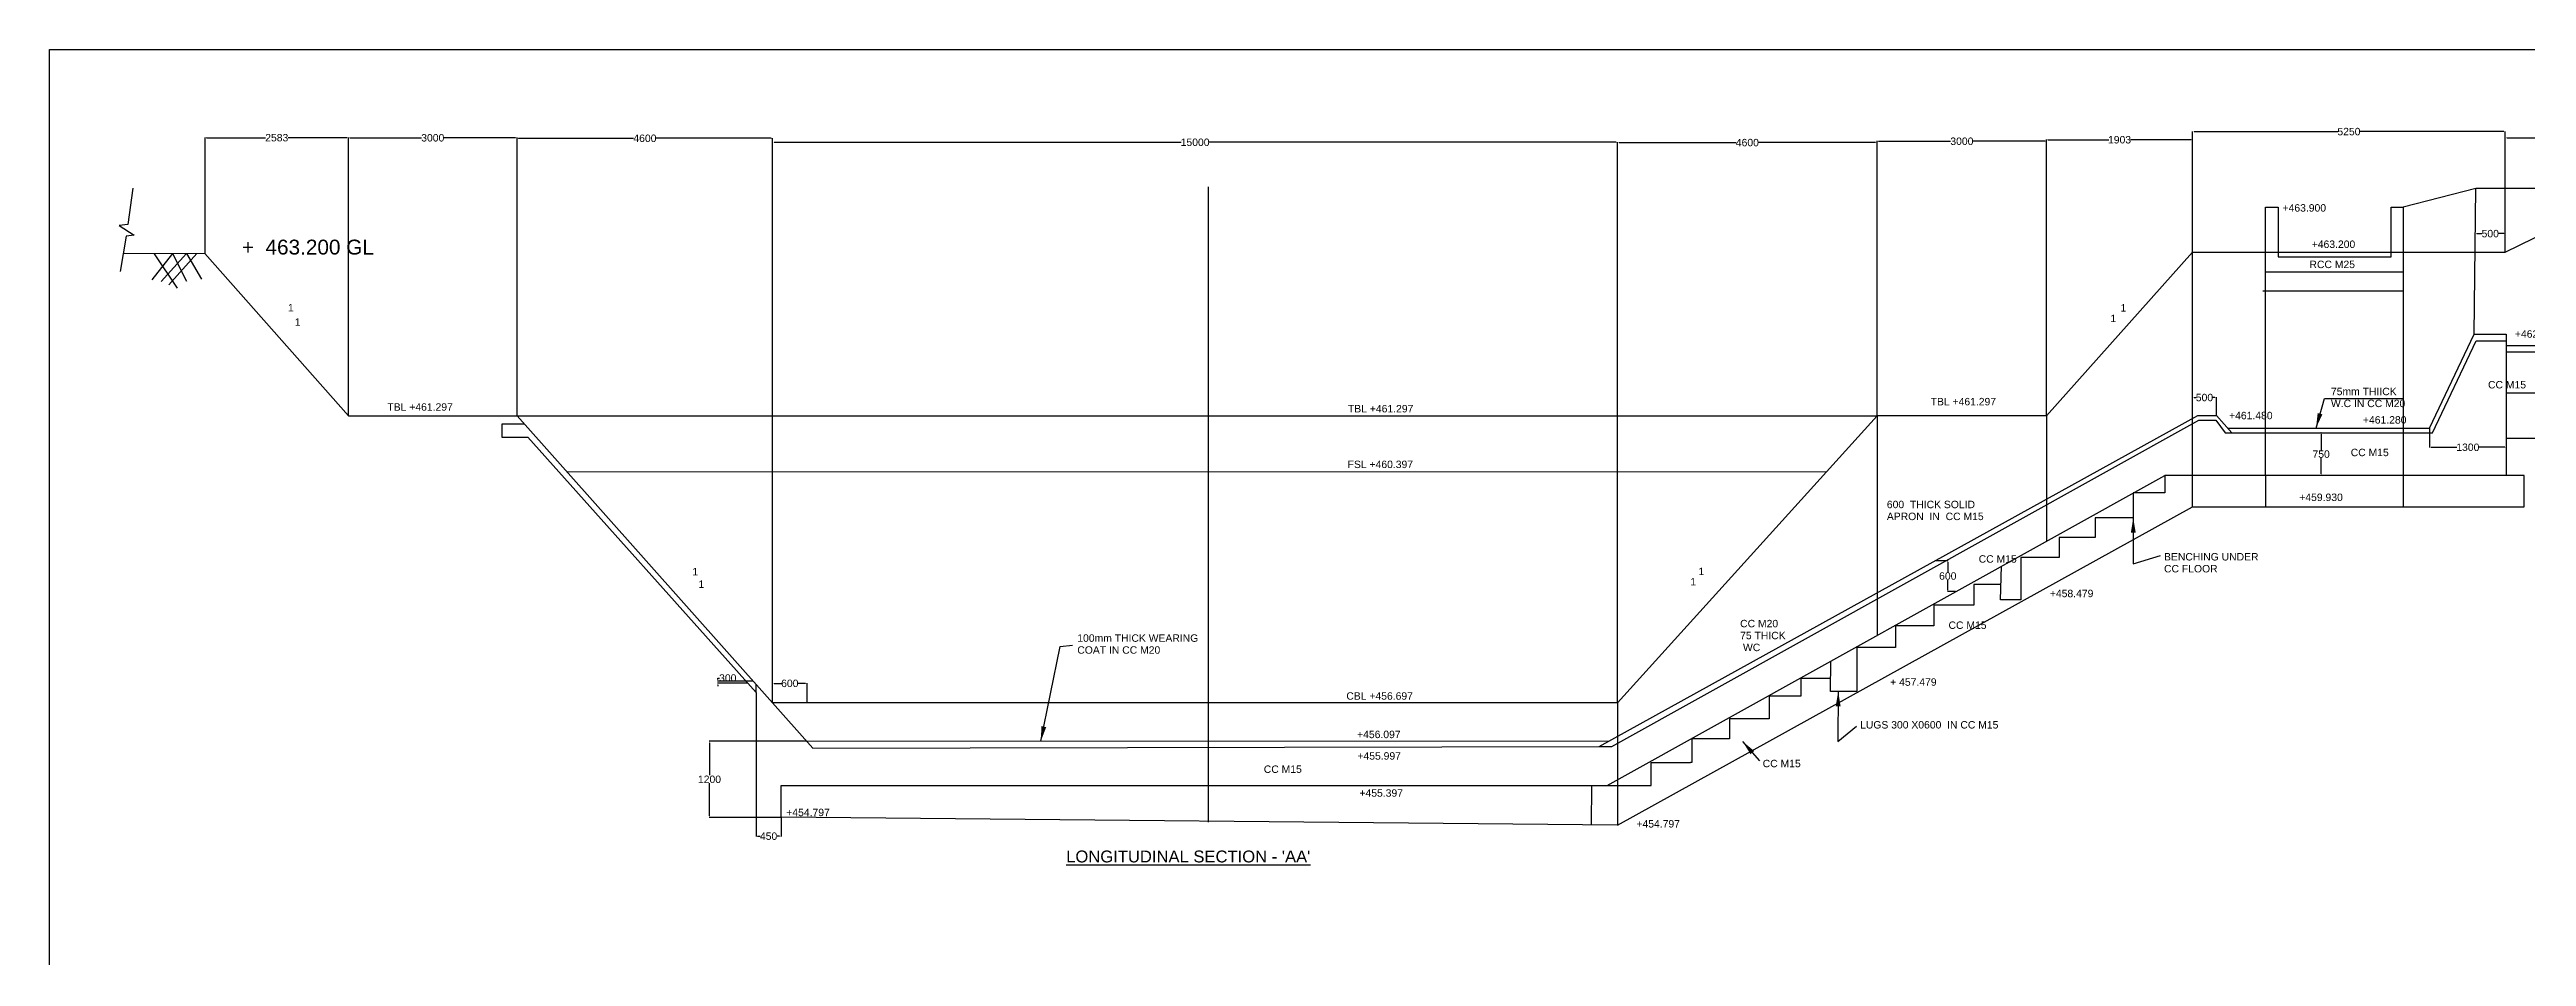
# Model space of a CAD drawing. Header units: inches. Extents: x 1508 to 4265, y 356 to 2032.
# Drawn here: x 1508 to 3176, y 1421 to 2032 of the extents above; entities that cross this region are included whole.
import ezdxf

# ---------------------------------------------------------------- set-up
doc = ezdxf.new("R2010")
doc.units = ezdxf.units.IN
doc.header["$MEASUREMENT"] = 0
doc.layers.add('DIMENSIONS', color=7, linetype='Continuous')
doc.layers.add('TEXT', color=1, linetype='Continuous')
doc.styles.get("Standard").update_dxf_attribs({"font": 'arial.ttf', "height": 5})
doc.dimstyles.get("Standard").update_dxf_attribs({"dimtxt": 0.18, "dimasz": 1, "dimexe": 0.18, "dimexo": 0.0625, "dimgap": 0.09, "dimtad": 0, "dimtih": 1, "dimtoh": 1, "dimdec": 4, "dimzin": 0, "dimdsep": 46, "dimtxsty": 'Standard', "dimcen": 0.09, "dimadec": 0, "dimazin": 0, "dimtfac": 1, "dimtdec": 4, "dimtofl": 0, "dimtmove": 0, "dimatfit": 3, "dimfxl": 1, "dimtolj": 1, "dimtzin": 0, "dimarcsym": 0})

# ---------------------------------------------------------------- blocks, each defined once
blk = doc.blocks.new('*D1')
at = {"layer": 'Defpoints', "color": 0, "transparency": 16777216}
for p in [(1709.2, 1972.4), (1612.6, 1894.4), (1709.2, 1785)]:
    blk.add_point(p, dxfattribs=at)
at = {"layer": 'DIMENSIONS', "color": 0, "lineweight": -2, "transparency": 16777216}
for p, q in [((1612.6, 1894.5), (1612.6, 1972.6)), ((1613.6, 1972.4), (1653.3, 1972.4)), ((1708.2, 1972.4), (1668.5, 1972.4)), ((1709.2, 1785.1), (1709.2, 1972.6))]:
    blk.add_line(p, q, dxfattribs=at)
at = {"layer": 'DIMENSIONS', "color": 0, "transparency": 16777216}
for points in [[(1613.6, 1972.6), (1613.6, 1972.2), (1612.6, 1972.4)], [(1708.2, 1972.6), (1708.2, 1972.2), (1709.2, 1972.4)]]:
    blk.add_solid(points, dxfattribs=at)
at = {"layer": 'DIMENSIONS', "color": 0, "transparency": 16777216, "insert": (1660.9, 1972.4), "char_height": 5, "attachment_point": 5}
blk.add_mtext('\\A1;2583', dxfattribs=at)
blk = doc.blocks.new('*D2')
at = {"layer": 'Defpoints', "color": 0, "transparency": 16777216}
for p in [(1822.8, 1972.3), (1709.2, 1785), (1822.8, 1785)]:
    blk.add_point(p, dxfattribs=at)
at = {"layer": 'DIMENSIONS', "color": 0, "lineweight": -2, "transparency": 16777216}
for p, q in [((1709.2, 1785.1), (1709.2, 1972.5)), ((1710.2, 1972.3), (1758.5, 1972.3)), ((1821.8, 1972.3), (1773.6, 1972.3)), ((1822.8, 1785.1), (1822.8, 1972.5))]:
    blk.add_line(p, q, dxfattribs=at)
at = {"layer": 'DIMENSIONS', "color": 0, "transparency": 16777216}
for points in [[(1710.2, 1972.5), (1710.2, 1972.2), (1709.2, 1972.3)], [(1821.8, 1972.5), (1821.8, 1972.2), (1822.8, 1972.3)]]:
    blk.add_solid(points, dxfattribs=at)
at = {"layer": 'DIMENSIONS', "color": 0, "transparency": 16777216, "insert": (1766, 1972.3), "char_height": 5, "attachment_point": 5}
blk.add_mtext('\\A1;3000', dxfattribs=at)
blk = doc.blocks.new('*D3')
at = {"layer": 'Defpoints', "color": 0, "transparency": 16777216}
for p in [(1994.9, 1972), (1822.8, 1785.1), (1994.9, 1591.8)]:
    blk.add_point(p, dxfattribs=at)
at = {"layer": 'DIMENSIONS', "color": 0, "lineweight": -2, "transparency": 16777216}
for p, q in [((1822.8, 1785.2), (1822.8, 1972.2)), ((1823.8, 1972), (1901.2, 1972)), ((1993.9, 1972), (1916.5, 1972)), ((1994.9, 1591.8), (1994.9, 1972.2))]:
    blk.add_line(p, q, dxfattribs=at)
at = {"layer": 'DIMENSIONS', "color": 0, "transparency": 16777216}
for points in [[(1823.8, 1972.2), (1823.8, 1971.8), (1822.8, 1972)], [(1993.9, 1972.2), (1993.9, 1971.8), (1994.9, 1972)]]:
    blk.add_solid(points, dxfattribs=at)
at = {"layer": 'DIMENSIONS', "color": 0, "transparency": 16777216, "insert": (1908.9, 1972), "char_height": 5, "attachment_point": 5}
blk.add_mtext('\\A1;4600', dxfattribs=at)
blk = doc.blocks.new('*D4')
at = {"layer": 'Defpoints', "color": 0, "transparency": 16777216}
for p in [(2564.1, 1969.3), (1994.9, 1591.8), (2564.1, 1591.8)]:
    blk.add_point(p, dxfattribs=at)
at = {"layer": 'DIMENSIONS', "color": 0, "lineweight": -2, "transparency": 16777216}
for p, q in [((1994.9, 1591.8), (1994.9, 1969.4)), ((1995.9, 1969.3), (2270.2, 1969.3)), ((2563.1, 1969.3), (2288.7, 1969.3)), ((2564.1, 1591.8), (2564.1, 1969.4))]:
    blk.add_line(p, q, dxfattribs=at)
at = {"layer": 'DIMENSIONS', "color": 0, "transparency": 16777216}
for points in [[(1995.9, 1969.4), (1995.9, 1969.1), (1994.9, 1969.3)], [(2563.1, 1969.4), (2563.1, 1969.1), (2564.1, 1969.3)]]:
    blk.add_solid(points, dxfattribs=at)
at = {"layer": 'DIMENSIONS', "color": 0, "transparency": 16777216, "insert": (2279.5, 1969.3), "char_height": 5, "attachment_point": 5}
blk.add_mtext('\\A1;15000', dxfattribs=at)
blk = doc.blocks.new('*D5')
at = {"layer": 'Defpoints', "color": 0, "transparency": 16777216}
for p in [(2738.9, 1969.1), (2738.9, 1785), (2564.1, 1591.8)]:
    blk.add_point(p, dxfattribs=at)
at = {"layer": 'DIMENSIONS', "color": 0, "lineweight": -2, "transparency": 16777216}
for p, q in [((2564.1, 1591.9), (2564.1, 1969.3)), ((2565.1, 1969.1), (2643.9, 1969.1)), ((2737.9, 1969.1), (2659.1, 1969.1)), ((2738.9, 1785.1), (2738.9, 1969.3))]:
    blk.add_line(p, q, dxfattribs=at)
at = {"layer": 'DIMENSIONS', "color": 0, "transparency": 16777216}
for points in [[(2565.1, 1969.3), (2565.1, 1969), (2564.1, 1969.1)], [(2737.9, 1969.3), (2737.9, 1969), (2738.9, 1969.1)]]:
    blk.add_solid(points, dxfattribs=at)
at = {"layer": 'DIMENSIONS', "color": 0, "transparency": 16777216, "insert": (2651.5, 1969.1), "char_height": 5, "attachment_point": 5}
blk.add_mtext('\\A1;4600', dxfattribs=at)
blk = doc.blocks.new('*D6')
at = {"layer": 'Defpoints', "color": 0, "transparency": 16777216}
for p in [(2853, 1970), (2738.9, 1785.1), (2853, 1785.1)]:
    blk.add_point(p, dxfattribs=at)
at = {"layer": 'DIMENSIONS', "color": 0, "lineweight": -2, "transparency": 16777216}
for p, q in [((2738.9, 1785.2), (2738.9, 1970.2)), ((2739.9, 1970), (2788.4, 1970)), ((2852, 1970), (2803.5, 1970)), ((2853, 1785.1), (2853, 1970.2))]:
    blk.add_line(p, q, dxfattribs=at)
at = {"layer": 'DIMENSIONS', "color": 0, "transparency": 16777216}
for points in [[(2739.9, 1970.2), (2739.9, 1969.8), (2738.9, 1970)], [(2852, 1970.2), (2852, 1969.8), (2853, 1970)]]:
    blk.add_solid(points, dxfattribs=at)
at = {"layer": 'DIMENSIONS', "color": 0, "transparency": 16777216, "insert": (2796, 1970), "char_height": 5, "attachment_point": 5}
blk.add_mtext('\\A1;3000', dxfattribs=at)
blk = doc.blocks.new('*D7')
at = {"layer": 'Defpoints', "color": 0, "transparency": 16777216}
for p in [(2951.4, 1971), (2951.4, 1895.4), (2853, 1785.1)]:
    blk.add_point(p, dxfattribs=at)
at = {"layer": 'DIMENSIONS', "color": 0, "lineweight": -2, "transparency": 16777216}
for p, q in [((2853, 1785.2), (2853, 1971.2)), ((2854, 1971), (2894.9, 1971)), ((2950.4, 1971), (2909.5, 1971)), ((2951.4, 1895.4), (2951.4, 1971.2))]:
    blk.add_line(p, q, dxfattribs=at)
at = {"layer": 'DIMENSIONS', "color": 0, "transparency": 16777216}
for points in [[(2854, 1971.2), (2854, 1970.9), (2853, 1971)], [(2950.4, 1971.2), (2950.4, 1970.9), (2951.4, 1971)]]:
    blk.add_solid(points, dxfattribs=at)
at = {"layer": 'DIMENSIONS', "color": 0, "transparency": 16777216, "insert": (2902.2, 1971), "char_height": 5, "attachment_point": 5}
blk.add_mtext('\\A1;1903', dxfattribs=at)
blk = doc.blocks.new('*D8')
at = {"layer": 'Defpoints', "color": 0, "transparency": 16777216}
for p in [(3162, 1976.5), (2951.4, 1895.4), (3162, 1895.4)]:
    blk.add_point(p, dxfattribs=at)
at = {"layer": 'DIMENSIONS', "color": 0, "lineweight": -2, "transparency": 16777216}
for p, q in [((2951.4, 1895.5), (2951.4, 1976.6)), ((2952.4, 1976.5), (3049.2, 1976.5)), ((3161, 1976.5), (3064.3, 1976.5)), ((3162, 1895.5), (3162, 1976.6))]:
    blk.add_line(p, q, dxfattribs=at)
at = {"layer": 'DIMENSIONS', "color": 0, "transparency": 16777216}
for points in [[(2952.4, 1976.6), (2952.4, 1976.3), (2951.4, 1976.5)], [(3161, 1976.6), (3161, 1976.3), (3162, 1976.5)]]:
    blk.add_solid(points, dxfattribs=at)
at = {"layer": 'DIMENSIONS', "color": 0, "transparency": 16777216, "insert": (3056.7, 1976.5), "char_height": 5, "attachment_point": 5}
blk.add_mtext('\\A1;5250', dxfattribs=at)
blk = doc.blocks.new('*D9')
at = {"layer": 'Defpoints', "color": 0, "transparency": 16777216}
for p in [(3319.6, 1972.4), (3319.6, 1937.9), (3162, 1895.5)]:
    blk.add_point(p, dxfattribs=at)
at = {"layer": 'DIMENSIONS', "color": 0, "lineweight": -2, "transparency": 16777216}
for p, q in [((3162, 1895.5), (3162, 1972.6)), ((3163, 1972.4), (3233.2, 1972.4)), ((3318.6, 1972.4), (3248.5, 1972.4)), ((3319.6, 1938), (3319.6, 1972.6))]:
    blk.add_line(p, q, dxfattribs=at)
at = {"layer": 'DIMENSIONS', "color": 0, "transparency": 16777216}
for points in [[(3163, 1972.5), (3163, 1972.2), (3162, 1972.4)], [(3318.6, 1972.5), (3318.6, 1972.2), (3319.6, 1972.4)]]:
    blk.add_solid(points, dxfattribs=at)
at = {"layer": 'DIMENSIONS', "color": 0, "transparency": 16777216, "insert": (3240.8, 1972.4), "char_height": 5, "attachment_point": 5}
blk.add_mtext('\\A1;4460', dxfattribs=at)
blk = doc.blocks.new('*D12')
at = {"layer": 'Defpoints', "color": 0, "transparency": 16777216}
for p in [(1958.1, 1606.5), (1978.2, 1605), (1981.8, 1606.5)]:
    blk.add_point(p, dxfattribs=at)
at = {"layer": 'DIMENSIONS', "color": 0, "lineweight": -2, "transparency": 16777216}
for p, q in [((1981.7, 1606.5), (1957.9, 1606.5)), ((1978.1, 1605), (1957.9, 1605)), ((1958.1, 1607.5), (1958.1, 1608.5)), ((1958.1, 1608.5), (1959.1, 1608.5)), ((1958.1, 1604), (1958.1, 1603))]:
    blk.add_line(p, q, dxfattribs=at)
at = {"layer": 'DIMENSIONS', "color": 0, "transparency": 16777216}
for points in [[(1957.9, 1607.5), (1958.2, 1607.5), (1958.1, 1606.5)], [(1957.9, 1604), (1958.2, 1604), (1958.1, 1605)]]:
    blk.add_solid(points, dxfattribs=at)
at = {"layer": 'DIMENSIONS', "color": 0, "transparency": 16777216, "insert": (1964.7, 1608.5), "char_height": 5, "attachment_point": 5}
blk.add_mtext('\\A1;300', dxfattribs=at)
blk = doc.blocks.new('*D13')
at = {"layer": 'Defpoints', "color": 0, "transparency": 16777216}
for p in [(2018.1, 1604.9), (1994.9, 1591.8), (2018.1, 1591.8)]:
    blk.add_point(p, dxfattribs=at)
at = {"layer": 'DIMENSIONS', "color": 0, "lineweight": -2, "transparency": 16777216}
for p, q in [((1994.9, 1591.8), (1994.9, 1605)), ((1995.9, 1604.9), (2000.9, 1604.9)), ((2017.1, 1604.9), (2012.1, 1604.9)), ((2018.1, 1591.8), (2018.1, 1605))]:
    blk.add_line(p, q, dxfattribs=at)
at = {"layer": 'DIMENSIONS', "color": 0, "transparency": 16777216}
for points in [[(1995.9, 1605), (1995.9, 1604.7), (1994.9, 1604.9)], [(2017.1, 1605), (2017.1, 1604.7), (2018.1, 1604.9)]]:
    blk.add_solid(points, dxfattribs=at)
at = {"layer": 'DIMENSIONS', "color": 0, "transparency": 16777216, "insert": (2006.5, 1604.9), "char_height": 5, "attachment_point": 5}
blk.add_mtext('\\A1;600', dxfattribs=at)
blk = doc.blocks.new('*D14')
at = {"layer": 'Defpoints', "color": 0, "transparency": 16777216}
for p in [(2017.9, 1565.9), (1952.4, 1514.7), (1983.8, 1514.7)]:
    blk.add_point(p, dxfattribs=at)
at = {"layer": 'DIMENSIONS', "color": 0, "lineweight": -2, "transparency": 16777216}
for p, q in [((2017.8, 1565.9), (1952.2, 1565.9)), ((1952.4, 1564.9), (1952.4, 1543)), ((1952.4, 1515.7), (1952.4, 1537.7)), ((1983.8, 1514.7), (1952.2, 1514.7))]:
    blk.add_line(p, q, dxfattribs=at)
at = {"layer": 'DIMENSIONS', "color": 0, "transparency": 16777216}
for points in [[(1952.2, 1564.9), (1952.6, 1564.9), (1952.4, 1565.9)], [(1952.2, 1515.7), (1952.6, 1515.7), (1952.4, 1514.7)]]:
    blk.add_solid(points, dxfattribs=at)
at = {"layer": 'DIMENSIONS', "color": 0, "transparency": 16777216, "insert": (1952.4, 1540.3), "char_height": 5, "attachment_point": 5}
blk.add_mtext('\\A1;1200', dxfattribs=at)
blk = doc.blocks.new('*D15')
at = {"layer": 'Defpoints', "color": 0, "transparency": 16777216}
for p in [(1983.8, 1514.7), (2000.6, 1514.7), (2000.6, 1502)]:
    blk.add_point(p, dxfattribs=at)
at = {"layer": 'DIMENSIONS', "color": 0, "lineweight": -2, "transparency": 16777216}
for p, q in [((1983.8, 1514.7), (1983.8, 1501.8)), ((1984.8, 1502), (1986.5, 1502)), ((1999.6, 1502), (1997.9, 1502)), ((2000.6, 1514.7), (2000.6, 1501.8))]:
    blk.add_line(p, q, dxfattribs=at)
at = {"layer": 'DIMENSIONS', "color": 0, "transparency": 16777216}
for points in [[(1984.8, 1502.2), (1984.8, 1501.8), (1983.8, 1502)], [(1999.6, 1502.2), (1999.6, 1501.8), (2000.6, 1502)]]:
    blk.add_solid(points, dxfattribs=at)
at = {"layer": 'DIMENSIONS', "color": 0, "transparency": 16777216, "insert": (1992.2, 1502), "char_height": 5, "attachment_point": 5}
blk.add_mtext('\\A1;450', dxfattribs=at)
blk = doc.blocks.new('*D16')
at = {"layer": 'Defpoints', "color": 0, "transparency": 16777216}
for p in [(2778, 1687.6), (2786.5, 1666.8), (2791.9, 1666.8)]:
    blk.add_point(p, dxfattribs=at)
at = {"layer": 'DIMENSIONS', "color": 0, "lineweight": -2, "transparency": 16777216}
for p, q in [((2778, 1687.6), (2786.7, 1687.6)), ((2786.5, 1686.6), (2786.5, 1679.8)), ((2786.5, 1667.8), (2786.5, 1674.5)), ((2791.8, 1666.8), (2786.4, 1666.8))]:
    blk.add_line(p, q, dxfattribs=at)
at = {"layer": 'DIMENSIONS', "color": 0, "transparency": 16777216}
for points in [[(2786.4, 1686.6), (2786.7, 1686.6), (2786.5, 1687.6)], [(2786.4, 1667.8), (2786.7, 1667.8), (2786.5, 1666.8)]]:
    blk.add_solid(points, dxfattribs=at)
at = {"layer": 'DIMENSIONS', "color": 0, "transparency": 16777216, "insert": (2786.5, 1677.2), "char_height": 5, "attachment_point": 5}
blk.add_mtext('\\A1;600', dxfattribs=at)
blk = doc.blocks.new('*D17')
at = {"layer": 'Defpoints', "color": 0, "transparency": 16777216}
for p in [(2951.4, 1786.6), (2967.4, 1797.4), (2967.4, 1785.4)]:
    blk.add_point(p, dxfattribs=at)
at = {"layer": 'DIMENSIONS', "color": 0, "lineweight": -2, "transparency": 16777216}
for p, q in [((2951.4, 1786.7), (2951.4, 1797.6)), ((2952.4, 1797.4), (2953.8, 1797.4)), ((2966.4, 1797.4), (2965, 1797.4)), ((2967.4, 1785.5), (2967.4, 1797.6))]:
    blk.add_line(p, q, dxfattribs=at)
at = {"layer": 'DIMENSIONS', "color": 0, "transparency": 16777216}
for points in [[(2952.4, 1797.6), (2952.4, 1797.3), (2951.4, 1797.4)], [(2966.4, 1797.6), (2966.4, 1797.3), (2967.4, 1797.4)]]:
    blk.add_solid(points, dxfattribs=at)
at = {"layer": 'DIMENSIONS', "color": 0, "transparency": 16777216, "insert": (2959.4, 1797.4), "char_height": 5, "attachment_point": 5}
blk.add_mtext('\\A1;500', dxfattribs=at)
blk = doc.blocks.new('*D18')
at = {"layer": 'Defpoints', "color": 0, "transparency": 16777216}
for p in [(3038, 1773.7), (3038, 1745), (3038, 1745)]:
    blk.add_point(p, dxfattribs=at)
at = {"layer": 'DIMENSIONS', "color": 0, "lineweight": -2, "transparency": 16777216}
for p, q in [((3037.9, 1773.7), (3037.8, 1773.7)), ((3038, 1772.7), (3038, 1762)), ((3038, 1746), (3038, 1756.7)), ((3037.9, 1745), (3037.8, 1745))]:
    blk.add_line(p, q, dxfattribs=at)
at = {"layer": 'DIMENSIONS', "color": 0, "transparency": 16777216}
for points in [[(3037.8, 1772.7), (3038.1, 1772.7), (3038, 1773.7)], [(3037.8, 1746), (3038.1, 1746), (3038, 1745)]]:
    blk.add_solid(points, dxfattribs=at)
at = {"layer": 'DIMENSIONS', "color": 0, "transparency": 16777216, "insert": (3038, 1759.3), "char_height": 5, "attachment_point": 5}
blk.add_mtext('\\A1;750', dxfattribs=at)
blk = doc.blocks.new('*D20')
at = {"layer": 'Defpoints', "color": 0, "transparency": 16777216}
for p in [(3162, 1907.8), (3141.8, 1895.4), (3162, 1895.5)]:
    blk.add_point(p, dxfattribs=at)
at = {"layer": 'DIMENSIONS', "color": 0, "lineweight": -2, "transparency": 16777216}
for p, q in [((3141.8, 1895.4), (3141.8, 1908)), ((3142.8, 1907.8), (3146.3, 1907.8)), ((3161, 1907.8), (3157.5, 1907.8)), ((3162, 1895.6), (3162, 1908))]:
    blk.add_line(p, q, dxfattribs=at)
at = {"layer": 'DIMENSIONS', "color": 0, "transparency": 16777216}
for points in [[(3142.8, 1908), (3142.8, 1907.6), (3141.8, 1907.8)], [(3161, 1908), (3161, 1907.6), (3162, 1907.8)]]:
    blk.add_solid(points, dxfattribs=at)
at = {"layer": 'DIMENSIONS', "color": 0, "transparency": 16777216, "insert": (3151.9, 1907.8), "char_height": 5, "attachment_point": 5}
blk.add_mtext('\\A1;500', dxfattribs=at)
blk = doc.blocks.new('*D23')
at = {"layer": 'Defpoints', "color": 0, "transparency": 16777216}
for p in [(3111, 1776.9), (3162.7, 1776.9), (3162.7, 1763.9)]:
    blk.add_point(p, dxfattribs=at)
at = {"layer": 'DIMENSIONS', "color": 0, "lineweight": -2, "transparency": 16777216}
for p, q in [((3111, 1776.8), (3111, 1763.8)), ((3162.7, 1776.8), (3162.7, 1763.8)), ((3112, 1763.9), (3129.5, 1763.9)), ((3161.7, 1763.9), (3144.1, 1763.9))]:
    blk.add_line(p, q, dxfattribs=at)
at = {"layer": 'DIMENSIONS', "color": 0, "transparency": 16777216}
for points in [[(3112, 1764.1), (3112, 1763.8), (3111, 1763.9)], [(3161.7, 1764.1), (3161.7, 1763.8), (3162.7, 1763.9)]]:
    blk.add_solid(points, dxfattribs=at)
at = {"layer": 'DIMENSIONS', "color": 0, "transparency": 16777216, "insert": (3136.8, 1763.9), "char_height": 5, "attachment_point": 5}
blk.add_mtext('\\A1;1300', dxfattribs=at)

msp = doc.modelspace()

# ---------------------------------------------------------------- linework, layer by layer
at = {"color": 0}
for points in [[(1564.02706, 1938.4142), (1560.63919, 1913.95624), (1554.74113, 1913.35935), (1564.89476, 1906.86818), (1559.36999, 1906.04746), (1555.41305, 1882.39576)], [(2288.55487, 1511.3826), (2288.55487, 1939.24218)], [(3093.30591, 1895.35499), (3162.04086, 1895.35499), (3249.77906, 1938.12615), (3142.28984, 1938.12615), (3093.30591, 1925.56166)], [(3141.1484, 1839.98721), (3142.28984, 1938.12615)], [(3000.46561, 1745.02237), (3000.46561, 1925.56942), (3009.07764, 1925.56942), (3009.07764, 1892.23198), (3085.24603, 1892.23198), (3085.24603, 1925.56166), (3093.30591, 1925.56166), (3093.30591, 1723.8459)], [(3319.50531, 1903.33657), (3300.1701, 1903.33657), (3267.04424, 1832.16133), (3162.65011, 1832.16133)], [(1612.56759, 1894.4108), (1557.39152, 1894.22161)], [(1612.56759, 1894.4108), (1709.19776, 1785.04819), (1822.83168, 1785.04819), (2021.97872, 1561.3173), (2551.61488, 1562.40581), (2954.91403, 1785.42146), (2967.405, 1785.42146), (2977.89851, 1773.66104), (3113.08814, 1773.66104), (3142.50647, 1835.61857), (3162.65011, 1835.61857), (3162.65011, 1745.02237), (3090.58948, 1745.02237), (2932.65369, 1745.02237)], [(2564.0696, 1591.79323), (2564.0696, 1509.49072), (2951.36887, 1723.8459), (2951.36887, 1895.35499)], [(2951.36887, 1895.35499), (2852.99148, 1785.04819), (2738.92818, 1785.04819)], [(2951.36887, 1895.35499), (3093.30591, 1895.35499)], [(3162.65011, 1828.08918), (3269.815, 1828.08918), (3304.05393, 1899.49183), (3319.49481, 1899.45008)], [(3093.30591, 1868.95726), (2998.65565, 1868.95726)], [(3000.46561, 1881.98113), (3093.30591, 1881.98113)], [(2975.01775, 1776.88961), (3110.9528, 1776.88961), (3141.1484, 1839.98721), (3162.65011, 1839.98721), (3162.65011, 1835.61857)], [(3319.49481, 1800.44158), (3162.65011, 1800.44158)], [(1827.7779, 1779.49138), (1812.52192, 1779.49138), (1812.52192, 1770.6594), (1830.13494, 1770.6594), (1983.8346, 1598.67849), (1983.74755, 1604.26795)], [(1822.83168, 1785.04819), (2738.92818, 1785.04819), (2564.0696, 1591.79323), (1994.88015, 1591.76108)], [(2551.61488, 1562.40581), (2560.16627, 1562.40581), (2955.56993, 1782.11858), (2966.95448, 1782.11858), (2973.33187, 1773.66104), (2977.89851, 1773.66104)], [(2738.92818, 1785.04819), (2738.94706, 1637.33578)], [(2852.99148, 1785.04819), (2852.9585, 1700.71773)], [(3251.59153, 1769.82675), (3162.65011, 1769.82675)], [(1856.26039, 1747.49285), (2704.99905, 1747.54947)], [(2556.99878, 1536.18597), (2932.65369, 1745.02237)], [(2932.65369, 1745.02237), (2932.65369, 1733.23339), (2911.44767, 1733.23339)], [(2951.36887, 1723.8459), (3174.68663, 1723.8459), (3174.68663, 1745.02237), (3162.65011, 1745.02237)], [(3000.46561, 1745.02237), (3000.46561, 1723.8459)], [(2911.44767, 1733.23339), (2911.44767, 1716.44708), (2885.88136, 1716.44708), (2885.88136, 1703.14017), (2861.4992, 1703.14017), (2861.4992, 1689.63306), (2835.67686, 1689.63306), (2835.67686, 1661.26401), (2822.0136, 1661.26401), (2822.70118, 1683.89689)], [(2822.32704, 1671.58155), (2804.0343, 1671.58155), (2804.0343, 1657.64831), (2777.16763, 1657.64831), (2777.16763, 1643.76388), (2751.24287, 1643.76388), (2751.24287, 1629.1287), (2725.28451, 1629.1287), (2725.28451, 1599.47179), (2707.44793, 1599.47179), (2707.63091, 1619.92631)], [(2707.52699, 1608.30974), (2687.41508, 1608.30974), (2687.41508, 1596.41059)], [(1983.8346, 1598.67849), (1983.8346, 1514.72732), (2000.61588, 1514.72732), (2000.61588, 1536.18597), (2586.80587, 1536.18597), (2586.80587, 1551.71905), (2613.19422, 1551.71905)], [(2687.41508, 1596.41059), (2666.16896, 1596.41059), (2666.16896, 1581.06734), (2639.40093, 1581.06734), (2639.40093, 1567.55897), (2614.06324, 1567.55897), (2614.06324, 1551.71905), (2613.19422, 1551.71905)], [(2017.90246, 1565.89675), (2558.52484, 1566.22686)]]:
    msp.add_lwpolyline(points, dxfattribs=at)
at = {"layer": 'TEXT', "color": 0}
msp.add_lwpolyline([(4265.43554, 356.16961), (1507.85555, 356.16961), (1507.85555, 2031.77077), (4265.43554, 2031.77077)], close=True, dxfattribs=at)
for points in [[(1590.63633, 1894.3356), (1576.73747, 1876.75402)], [(1578.35408, 1894.29349), (1593.7615, 1871.15608)], [(1600.05485, 1894.3679), (1583.09453, 1875.56984)], [(1607.01332, 1894.39176), (1588.15864, 1873.41679)], [(1590.63633, 1894.3356), (1600.11856, 1875.78515)], [(1600.05485, 1894.3679), (1610.24677, 1877.18463)], [(2546.45576, 1536.18597), (2546.2092, 1509.65671)], [(2564.0696, 1509.49072), (2000.61588, 1514.72732)]]:
    msp.add_lwpolyline(points, dxfattribs=at)

# ---------------------------------------------------------------- texts
for s, height, p in [('+463.900', 5, (3011.99653, 1922.63804)), ('+  463.200 GL', 10, (1637.41227, 1893.73521)), ('+463.200', 5, (3031.64395, 1898.17579)), ('RCC M25', 5, (3030.1326, 1884.58565)), ('1', 5, (1668.44994, 1855.4496)), ('1', 5, (2896.00158, 1848.19261)), ('1', 5, (2902.85037, 1855.33617)), ('1', 5, (1673.01291, 1845.70993)), ('+462.580', 5, (3168.49514, 1837.72247)), ('75mm THIICK', 5, (3044.59597, 1799.00133)), ('CC M15', 5, (3150.4009, 1803.55181)), ('TBL +461.297', 5, (1735.43573, 1788.5474)), ('TBL +461.297', 5, (2382.44267, 1787.40266)), ('TBL +461.297', 5, (2774.96113, 1792.1699)), ('+461.480', 5, (2975.96279, 1782.80375)), ('W.C IN CC M20', 5, (3044.59597, 1790.96927)), ('+461.280', 5, (3066.13762, 1779.88435)), ('FSL +460.397', 5, (2382.24482, 1749.91612)), ('CC M15', 5, (3057.92297, 1757.93416)), ('APRON  IN  CC M15', 5, (2745.46433, 1714.87182)), ('600  THICK SOLID', 5, (2745.46433, 1722.90388)), ('+459.930', 5, (3023.27471, 1727.73445)), ('CC M15', 5, (2807.32363, 1686.2137)), ('BENCHING UNDER', 5, (2932.16414, 1687.6847)), ('1', 5, (1940.85438, 1677.6508)), ('1', 5, (1944.9625, 1669.25518)), ('1', 5, (2613.05904, 1670.848)), ('1', 5, (2618.54538, 1677.84349)), ('CC FLOOR', 5, (2932.16414, 1679.65264)), ('+458.479', 5, (2855.25813, 1662.96914)), ('100mm THICK WEARING', 5, (2200.144, 1632.93056)), ('CC M20', 5, (2646.6138, 1642.69691)), ('75 THICK', 5, (2646.6138, 1634.66485)), ('CC M15', 5, (2786.99756, 1641.61513)), ('COAT IN CC M20', 5, (2200.144, 1624.8985)), (' WC', 5, (2646.6138, 1626.63279)), ('+ 457.479', 5, (2747.68949, 1603.31542)), ('CBL +456.697', 5, (2381.3662, 1593.92427)), ('+456.097', 5, (2388.5995, 1568.03825)), ('LUGS 300 X0600  IN CC M15', 5, (2727.434, 1574.52046)), ('+455.997', 5, (2388.8276, 1553.55877)), ('CC M15', 5, (2661.82413, 1548.44993)), ('CC M15', 5, (2325.76793, 1544.62359)), ('+454.797', 5, (2004.11778, 1515.49166)), ('+455.397', 5, (2390.20345, 1528.58608)), ('+454.797', 5, (2576.76686, 1507.83668)), ("%%ULONGITUDINAL SECTION - 'AA'", 8, (2192.65936, 1484.34675))]:
    msp.add_text(s, height=height, dxfattribs=at).set_placement(p)

# ---------------------------------------------------------------- dimensions: what is measured, and where the dimension line sits
at = {"layer": 'DIMENSIONS', "color": 0}
for base, p1, p2, text, picture, middle in [((1709.19776, 1972.38746), (1612.56759, 1894.4108), (1709.19776, 1785.04819), '2583', '*D1', (1660.88268, 1972.38746)), ((1822.83168, 1972.31867), (1709.19776, 1785.04819), (1822.83168, 1785.04819), '3000', '*D2', (1766.01472, 1972.31867)), ((1994.88015, 1971.99663), (1822.83168, 1785.11069), (1994.88015, 1591.76108), '4600', '*D3', (1908.85591, 1971.99663)), ((2564.0696, 1969.25952), (1994.88015, 1591.76108), (2564.0696, 1591.76108), '15000', '*D4', (2279.47487, 1969.25952)), ((2738.92818, 1969.14305), (2564.0696, 1591.82358), (2738.92818, 1785.04819), '4600', '*D5', (2651.49889, 1969.14305)), ((2852.99149, 1970.0146), (2738.92818, 1785.11069), (2852.99149, 1785.06609), '3000', '*D6', (2795.95983, 1970.0146)), ((2951.36887, 1971.03232), (2852.99149, 1785.12859), (2951.36887, 1895.35499), '1903', '*D7', (2902.18018, 1971.03232)), ((3162.04086, 1976.45635), (2951.36887, 1895.41749), (3162.04086, 1895.41749), '5250', '*D8', (3056.70486, 1976.45635)), ((3319.59887, 1972.37671), (3162.04086, 1895.47999), (3319.59887, 1937.93737), '4460', '*D9', (3240.81986, 1972.37671)), ((3162.04086, 1907.81344), (3141.79237, 1895.35499), (3162.04086, 1895.54249), '500', '*D20', (3151.91662, 1907.81344)), ((2967.405, 1797.43127), (2951.36887, 1786.61704), (2967.405, 1785.42146), '500', '*D17', (2959.38693, 1797.43127)), ((3162.65011, 1763.94923), (3110.9528, 1776.88961), (3162.65011, 1776.88961), '1300', '*D23', (3136.80146, 1763.94923)), ((2018.06625, 1604.85993), (1994.88015, 1591.76108), (2018.06625, 1591.76239), '600', '*D13', (2006.4732, 1604.85993)), ((2000.61588, 1502.00635), (1983.7721, 1514.72732), (2000.61588, 1514.72732), '450', '*D15', (1992.19399, 1502.00635))]:
    dim = msp.add_linear_dim(base=base, p1=p1, p2=p2, text=text, dimstyle='Standard', dxfattribs=at)
    dim.commit()
    dim.dimension.update_dxf_attribs({"geometry": picture, "text_midpoint": middle})
for base, p1, p2, text, picture, middle in [((3037.95296, 1745.02237), (3037.95296, 1773.66104), (3037.95296, 1745.02237), '750', '*D18', (3037.95296, 1759.34171)), ((2786.53417, 1666.7758), (2777.96114, 1687.57036), (2791.90376, 1666.7758), '600', '*D16', (2786.53417, 1677.17308)), ((1958.06956, 1606.45541), (1978.20754, 1604.97485), (1981.80044, 1606.45541), '300', '*D12', (1964.67286, 1608.45541)), ((1952.41125, 1514.72732), (2017.90246, 1565.89675), (1983.8346, 1514.72732), '1200', '*D14', (1952.41125, 1540.31204))]:
    dim = msp.add_linear_dim(base=base, p1=p1, p2=p2, angle=90, text=text, dimstyle='Standard', dxfattribs=at)
    dim.commit()
    dim.dimension.update_dxf_attribs({"geometry": picture, "text_midpoint": middle})

# ---------------------------------------------------------------- leaders
for points in [[(3034.53356, 1776.88961), (3040.16852, 1796.86997), (3093.30591, 1796.86997)], [(2911.44767, 1716.44708), (2911.44767, 1685.33375), (2929.87999, 1690.97728)], [(2175.59179, 1565.99304), (2188.65317, 1629.8576), (2197.01254, 1630.55361)], [(2712.70676, 1599.47179), (2712.51225, 1565.87338), (2724.96096, 1576.17345)], [(2648.32353, 1565.87338), (2659.60518, 1552.6582)]]:
    msp.add_leader(points, dimstyle='Standard', override={"dimasz": 10, "dimgap": 0.09, "dimtad": 0}, dxfattribs=at)

doc.saveas('drawing.dxf')
